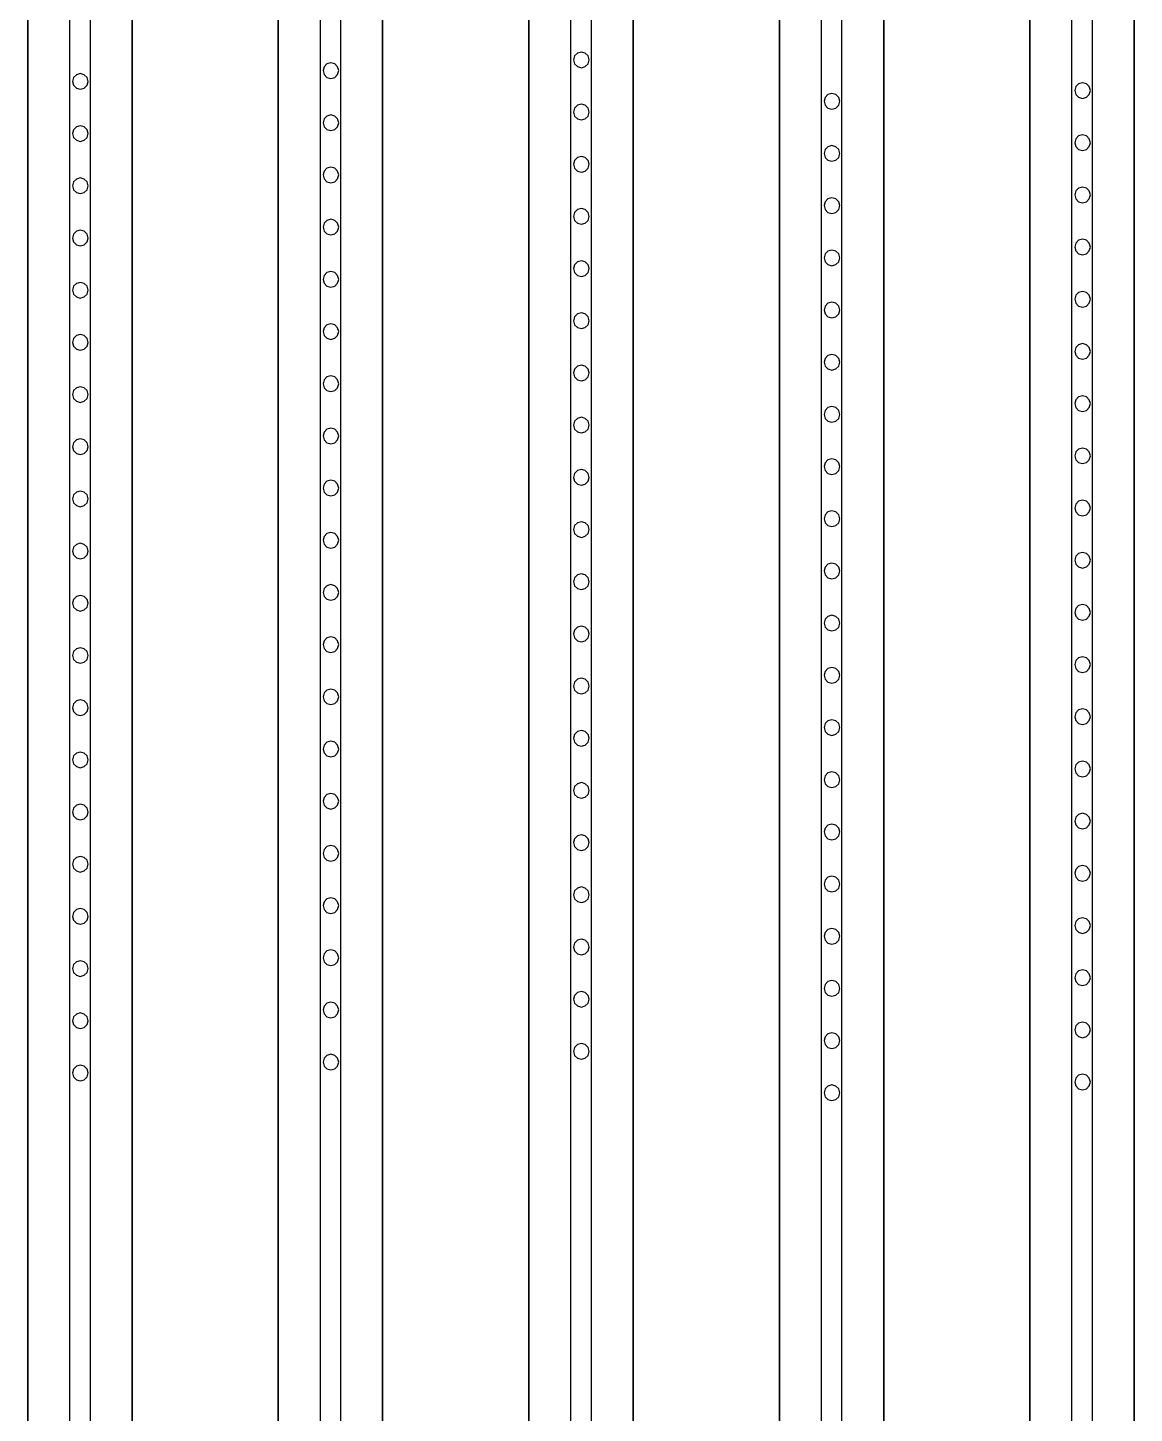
# Model space of a CAD drawing. Header units: metres. Extents: x -1550 to 1550, y -904 to 26100.
# Drawn here: x -358 to -252, y 4105.9 to 4238.7 of the extents above; entities that cross this region are included whole.
import ezdxf

# ---------------------------------------------------------------- set-up
doc = ezdxf.new("R2010")
doc.units = ezdxf.units.M
for name, color, linetype in [('Metal', 4, 'CONTINUOUS'), ('pattern_ionp', 7, 'CONTINUOUS'), ('Polyimide', 3, 'CONTINUOUS'), ('Polyimide_Negative', 5, 'CONTINUOUS')]:
    doc.layers.add(name, color=color, linetype=linetype)

msp = doc.modelspace()

# ---------------------------------------------------------------- linework, layer by layer
at = {"layer": 'Metal'}
for points in [[(-354, 11993.5), (-354, 3437.07)], [(-352, 3437.07), (-352, 11993.5)], [(-330, 11993.5), (-330, 3183.1)], [(-328, 3183.1), (-328, 11993.5)], [(-306, 11993.5), (-306, 2929.13)], [(-304, 2929.13), (-304, 11993.5)], [(-282, 11993.5), (-282, 2675.17)], [(-280, 2675.17), (-280, 11993.5)], [(-258, 11993.5), (-258, 2421.2)], [(-256, 2421.2), (-256, 11993.5)]]:
    msp.add_lwpolyline(points, dxfattribs=at)
at = {"layer": 'pattern_ionp'}
for points in [[(-304.21, 4235.58), (-304.31, 4235.95), (-304.59, 4236.23), (-304.96, 4236.33), (-305.34, 4236.23), (-305.61, 4235.95), (-305.71, 4235.58), (-305.61, 4235.2), (-305.34, 4234.93), (-304.96, 4234.83), (-304.59, 4234.93), (-304.31, 4235.2), (-304.21, 4235.58)], [(-328.21, 4234.55), (-328.31, 4234.92), (-328.59, 4235.2), (-328.96, 4235.3), (-329.34, 4235.2), (-329.61, 4234.92), (-329.71, 4234.55), (-329.61, 4234.17), (-329.34, 4233.9), (-328.96, 4233.8), (-328.59, 4233.9), (-328.31, 4234.17), (-328.21, 4234.55)], [(-352.21, 4233.51), (-352.31, 4233.89), (-352.59, 4234.16), (-352.96, 4234.26), (-353.34, 4234.16), (-353.61, 4233.89), (-353.71, 4233.51), (-353.61, 4233.14), (-353.34, 4232.87), (-352.96, 4232.76), (-352.59, 4232.87), (-352.31, 4233.14), (-352.21, 4233.51)], [(-280.21, 4231.61), (-280.31, 4231.98), (-280.59, 4232.26), (-280.96, 4232.36), (-281.34, 4232.26), (-281.61, 4231.98), (-281.71, 4231.61), (-281.61, 4231.23), (-281.34, 4230.96), (-280.96, 4230.86), (-280.59, 4230.96), (-280.31, 4231.23), (-280.21, 4231.61)], [(-256.21, 4232.64), (-256.31, 4233.02), (-256.59, 4233.29), (-256.96, 4233.39), (-257.34, 4233.29), (-257.61, 4233.02), (-257.71, 4232.64), (-257.61, 4232.27), (-257.34, 4231.99), (-256.96, 4231.89), (-256.59, 4231.99), (-256.31, 4232.27), (-256.21, 4232.64)], [(-304.21, 4230.58), (-304.31, 4230.95), (-304.59, 4231.23), (-304.96, 4231.33), (-305.34, 4231.23), (-305.61, 4230.95), (-305.71, 4230.58), (-305.61, 4230.2), (-305.34, 4229.93), (-304.96, 4229.83), (-304.59, 4229.93), (-304.31, 4230.2), (-304.21, 4230.58)], [(-328.21, 4229.55), (-328.31, 4229.92), (-328.59, 4230.2), (-328.96, 4230.3), (-329.34, 4230.2), (-329.61, 4229.92), (-329.71, 4229.55), (-329.61, 4229.17), (-329.34, 4228.9), (-328.96, 4228.8), (-328.59, 4228.9), (-328.31, 4229.17), (-328.21, 4229.55)], [(-352.21, 4228.51), (-352.31, 4228.89), (-352.59, 4229.16), (-352.96, 4229.26), (-353.34, 4229.16), (-353.61, 4228.89), (-353.71, 4228.51), (-353.61, 4228.14), (-353.34, 4227.87), (-352.96, 4227.76), (-352.59, 4227.87), (-352.31, 4228.14), (-352.21, 4228.51)], [(-256.21, 4227.64), (-256.31, 4228.02), (-256.59, 4228.29), (-256.96, 4228.39), (-257.34, 4228.29), (-257.61, 4228.02), (-257.71, 4227.64), (-257.61, 4227.27), (-257.34, 4226.99), (-256.96, 4226.89), (-256.59, 4226.99), (-256.31, 4227.27), (-256.21, 4227.64)], [(-280.21, 4226.61), (-280.31, 4226.98), (-280.59, 4227.26), (-280.96, 4227.36), (-281.34, 4227.26), (-281.61, 4226.98), (-281.71, 4226.61), (-281.61, 4226.23), (-281.34, 4225.96), (-280.96, 4225.86), (-280.59, 4225.96), (-280.31, 4226.23), (-280.21, 4226.61)], [(-304.21, 4225.58), (-304.31, 4225.95), (-304.59, 4226.23), (-304.96, 4226.33), (-305.34, 4226.23), (-305.61, 4225.95), (-305.71, 4225.58), (-305.61, 4225.2), (-305.34, 4224.93), (-304.96, 4224.83), (-304.59, 4224.93), (-304.31, 4225.2), (-304.21, 4225.58)], [(-352.21, 4223.51), (-352.31, 4223.89), (-352.59, 4224.16), (-352.96, 4224.26), (-353.34, 4224.16), (-353.61, 4223.89), (-353.71, 4223.51), (-353.61, 4223.14), (-353.34, 4222.87), (-352.96, 4222.76), (-352.59, 4222.87), (-352.31, 4223.14), (-352.21, 4223.51)], [(-328.21, 4224.55), (-328.31, 4224.92), (-328.59, 4225.2), (-328.96, 4225.3), (-329.34, 4225.2), (-329.61, 4224.92), (-329.71, 4224.55), (-329.61, 4224.17), (-329.34, 4223.9), (-328.96, 4223.8), (-328.59, 4223.9), (-328.31, 4224.17), (-328.21, 4224.55)], [(-256.21, 4222.64), (-256.31, 4223.02), (-256.59, 4223.29), (-256.96, 4223.39), (-257.34, 4223.29), (-257.61, 4223.02), (-257.71, 4222.64), (-257.61, 4222.27), (-257.34, 4221.99), (-256.96, 4221.89), (-256.59, 4221.99), (-256.31, 4222.27), (-256.21, 4222.64)], [(-280.21, 4221.61), (-280.31, 4221.98), (-280.59, 4222.26), (-280.96, 4222.36), (-281.34, 4222.26), (-281.61, 4221.98), (-281.71, 4221.61), (-281.61, 4221.23), (-281.34, 4220.96), (-280.96, 4220.86), (-280.59, 4220.96), (-280.31, 4221.23), (-280.21, 4221.61)], [(-328.21, 4219.55), (-328.31, 4219.92), (-328.59, 4220.2), (-328.96, 4220.3), (-329.34, 4220.2), (-329.61, 4219.92), (-329.71, 4219.55), (-329.61, 4219.17), (-329.34, 4218.9), (-328.96, 4218.8), (-328.59, 4218.9), (-328.31, 4219.17), (-328.21, 4219.55)], [(-304.21, 4220.58), (-304.31, 4220.95), (-304.59, 4221.23), (-304.96, 4221.33), (-305.34, 4221.23), (-305.61, 4220.95), (-305.71, 4220.58), (-305.61, 4220.2), (-305.34, 4219.93), (-304.96, 4219.83), (-304.59, 4219.93), (-304.31, 4220.2), (-304.21, 4220.58)], [(-352.21, 4218.51), (-352.31, 4218.89), (-352.59, 4219.16), (-352.96, 4219.26), (-353.34, 4219.16), (-353.61, 4218.89), (-353.71, 4218.51), (-353.61, 4218.14), (-353.34, 4217.87), (-352.96, 4217.76), (-352.59, 4217.87), (-352.31, 4218.14), (-352.21, 4218.51)], [(-256.21, 4217.64), (-256.31, 4218.02), (-256.59, 4218.29), (-256.96, 4218.39), (-257.34, 4218.29), (-257.61, 4218.02), (-257.71, 4217.64), (-257.61, 4217.27), (-257.34, 4216.99), (-256.96, 4216.89), (-256.59, 4216.99), (-256.31, 4217.27), (-256.21, 4217.64)], [(-304.21, 4215.58), (-304.31, 4215.95), (-304.59, 4216.23), (-304.96, 4216.33), (-305.34, 4216.23), (-305.61, 4215.95), (-305.71, 4215.58), (-305.61, 4215.2), (-305.34, 4214.93), (-304.96, 4214.83), (-304.59, 4214.93), (-304.31, 4215.2), (-304.21, 4215.58)], [(-280.21, 4216.61), (-280.31, 4216.98), (-280.59, 4217.26), (-280.96, 4217.36), (-281.34, 4217.26), (-281.61, 4216.98), (-281.71, 4216.61), (-281.61, 4216.23), (-281.34, 4215.96), (-280.96, 4215.86), (-280.59, 4215.96), (-280.31, 4216.23), (-280.21, 4216.61)], [(-328.21, 4214.55), (-328.31, 4214.92), (-328.59, 4215.2), (-328.96, 4215.3), (-329.34, 4215.2), (-329.61, 4214.92), (-329.71, 4214.55), (-329.61, 4214.17), (-329.34, 4213.9), (-328.96, 4213.8), (-328.59, 4213.9), (-328.31, 4214.17), (-328.21, 4214.55)], [(-352.21, 4213.51), (-352.31, 4213.89), (-352.59, 4214.16), (-352.96, 4214.26), (-353.34, 4214.16), (-353.61, 4213.89), (-353.71, 4213.51), (-353.61, 4213.14), (-353.34, 4212.87), (-352.96, 4212.76), (-352.59, 4212.87), (-352.31, 4213.14), (-352.21, 4213.51)], [(-280.21, 4211.61), (-280.31, 4211.98), (-280.59, 4212.26), (-280.96, 4212.36), (-281.34, 4212.26), (-281.61, 4211.98), (-281.71, 4211.61), (-281.61, 4211.23), (-281.34, 4210.96), (-280.96, 4210.86), (-280.59, 4210.96), (-280.31, 4211.23), (-280.21, 4211.61)], [(-256.21, 4212.64), (-256.31, 4213.02), (-256.59, 4213.29), (-256.96, 4213.39), (-257.34, 4213.29), (-257.61, 4213.02), (-257.71, 4212.64), (-257.61, 4212.27), (-257.34, 4211.99), (-256.96, 4211.89), (-256.59, 4211.99), (-256.31, 4212.27), (-256.21, 4212.64)], [(-304.21, 4210.58), (-304.31, 4210.95), (-304.59, 4211.23), (-304.96, 4211.33), (-305.34, 4211.23), (-305.61, 4210.95), (-305.71, 4210.58), (-305.61, 4210.2), (-305.34, 4209.93), (-304.96, 4209.83), (-304.59, 4209.93), (-304.31, 4210.2), (-304.21, 4210.58)], [(-328.21, 4209.55), (-328.31, 4209.92), (-328.59, 4210.2), (-328.96, 4210.3), (-329.34, 4210.2), (-329.61, 4209.92), (-329.71, 4209.55), (-329.61, 4209.17), (-329.34, 4208.9), (-328.96, 4208.8), (-328.59, 4208.9), (-328.31, 4209.17), (-328.21, 4209.55)], [(-352.21, 4208.51), (-352.31, 4208.89), (-352.59, 4209.16), (-352.96, 4209.26), (-353.34, 4209.16), (-353.61, 4208.89), (-353.71, 4208.51), (-353.61, 4208.14), (-353.34, 4207.87), (-352.96, 4207.76), (-352.59, 4207.87), (-352.31, 4208.14), (-352.21, 4208.51)], [(-256.21, 4207.64), (-256.31, 4208.02), (-256.59, 4208.29), (-256.96, 4208.39), (-257.34, 4208.29), (-257.61, 4208.02), (-257.71, 4207.64), (-257.61, 4207.27), (-257.34, 4206.99), (-256.96, 4206.89), (-256.59, 4206.99), (-256.31, 4207.27), (-256.21, 4207.64)], [(-280.21, 4206.61), (-280.31, 4206.98), (-280.59, 4207.26), (-280.96, 4207.36), (-281.34, 4207.26), (-281.61, 4206.98), (-281.71, 4206.61), (-281.61, 4206.23), (-281.34, 4205.96), (-280.96, 4205.86), (-280.59, 4205.96), (-280.31, 4206.23), (-280.21, 4206.61)], [(-304.21, 4205.58), (-304.31, 4205.95), (-304.59, 4206.23), (-304.96, 4206.33), (-305.34, 4206.23), (-305.61, 4205.95), (-305.71, 4205.58), (-305.61, 4205.2), (-305.34, 4204.93), (-304.96, 4204.83), (-304.59, 4204.93), (-304.31, 4205.2), (-304.21, 4205.58)], [(-328.21, 4204.55), (-328.31, 4204.92), (-328.59, 4205.2), (-328.96, 4205.3), (-329.34, 4205.2), (-329.61, 4204.92), (-329.71, 4204.55), (-329.61, 4204.17), (-329.34, 4203.9), (-328.96, 4203.8), (-328.59, 4203.9), (-328.31, 4204.17), (-328.21, 4204.55)], [(-352.21, 4203.51), (-352.31, 4203.89), (-352.59, 4204.16), (-352.96, 4204.26), (-353.34, 4204.16), (-353.61, 4203.89), (-353.71, 4203.51), (-353.61, 4203.14), (-353.34, 4202.87), (-352.96, 4202.76), (-352.59, 4202.87), (-352.31, 4203.14), (-352.21, 4203.51)], [(-256.21, 4202.64), (-256.31, 4203.02), (-256.59, 4203.29), (-256.96, 4203.39), (-257.34, 4203.29), (-257.61, 4203.02), (-257.71, 4202.64), (-257.61, 4202.27), (-257.34, 4201.99), (-256.96, 4201.89), (-256.59, 4201.99), (-256.31, 4202.27), (-256.21, 4202.64)], [(-280.21, 4201.61), (-280.31, 4201.98), (-280.59, 4202.26), (-280.96, 4202.36), (-281.34, 4202.26), (-281.61, 4201.98), (-281.71, 4201.61), (-281.61, 4201.23), (-281.34, 4200.96), (-280.96, 4200.86), (-280.59, 4200.96), (-280.31, 4201.23), (-280.21, 4201.61)], [(-304.21, 4200.58), (-304.31, 4200.95), (-304.59, 4201.23), (-304.96, 4201.33), (-305.34, 4201.23), (-305.61, 4200.95), (-305.71, 4200.58), (-305.61, 4200.2), (-305.34, 4199.93), (-304.96, 4199.83), (-304.59, 4199.93), (-304.31, 4200.2), (-304.21, 4200.58)], [(-352.21, 4198.51), (-352.31, 4198.89), (-352.59, 4199.16), (-352.96, 4199.26), (-353.34, 4199.16), (-353.61, 4198.89), (-353.71, 4198.51), (-353.61, 4198.14), (-353.34, 4197.87), (-352.96, 4197.76), (-352.59, 4197.87), (-352.31, 4198.14), (-352.21, 4198.51)], [(-328.21, 4199.55), (-328.31, 4199.92), (-328.59, 4200.2), (-328.96, 4200.3), (-329.34, 4200.2), (-329.61, 4199.92), (-329.71, 4199.55), (-329.61, 4199.17), (-329.34, 4198.9), (-328.96, 4198.8), (-328.59, 4198.9), (-328.31, 4199.17), (-328.21, 4199.55)], [(-256.21, 4197.64), (-256.31, 4198.02), (-256.59, 4198.29), (-256.96, 4198.39), (-257.34, 4198.29), (-257.61, 4198.02), (-257.71, 4197.64), (-257.61, 4197.27), (-257.34, 4196.99), (-256.96, 4196.89), (-256.59, 4196.99), (-256.31, 4197.27), (-256.21, 4197.64)], [(-280.21, 4196.61), (-280.31, 4196.98), (-280.59, 4197.26), (-280.96, 4197.36), (-281.34, 4197.26), (-281.61, 4196.98), (-281.71, 4196.61), (-281.61, 4196.23), (-281.34, 4195.96), (-280.96, 4195.86), (-280.59, 4195.96), (-280.31, 4196.23), (-280.21, 4196.61)], [(-328.21, 4194.55), (-328.31, 4194.92), (-328.59, 4195.2), (-328.96, 4195.3), (-329.34, 4195.2), (-329.61, 4194.92), (-329.71, 4194.55), (-329.61, 4194.17), (-329.34, 4193.9), (-328.96, 4193.8), (-328.59, 4193.9), (-328.31, 4194.17), (-328.21, 4194.55)], [(-304.21, 4195.58), (-304.31, 4195.95), (-304.59, 4196.23), (-304.96, 4196.33), (-305.34, 4196.23), (-305.61, 4195.95), (-305.71, 4195.58), (-305.61, 4195.2), (-305.34, 4194.93), (-304.96, 4194.83), (-304.59, 4194.93), (-304.31, 4195.2), (-304.21, 4195.58)], [(-352.21, 4193.51), (-352.31, 4193.89), (-352.59, 4194.16), (-352.96, 4194.26), (-353.34, 4194.16), (-353.61, 4193.89), (-353.71, 4193.51), (-353.61, 4193.14), (-353.34, 4192.87), (-352.96, 4192.76), (-352.59, 4192.87), (-352.31, 4193.14), (-352.21, 4193.51)], [(-256.21, 4192.64), (-256.31, 4193.02), (-256.59, 4193.29), (-256.96, 4193.39), (-257.34, 4193.29), (-257.61, 4193.02), (-257.71, 4192.64), (-257.61, 4192.27), (-257.34, 4191.99), (-256.96, 4191.89), (-256.59, 4191.99), (-256.31, 4192.27), (-256.21, 4192.64)], [(-304.21, 4190.58), (-304.31, 4190.95), (-304.59, 4191.23), (-304.96, 4191.33), (-305.34, 4191.23), (-305.61, 4190.95), (-305.71, 4190.58), (-305.61, 4190.2), (-305.34, 4189.93), (-304.96, 4189.83), (-304.59, 4189.93), (-304.31, 4190.2), (-304.21, 4190.58)], [(-280.21, 4191.61), (-280.31, 4191.98), (-280.59, 4192.26), (-280.96, 4192.36), (-281.34, 4192.26), (-281.61, 4191.98), (-281.71, 4191.61), (-281.61, 4191.23), (-281.34, 4190.96), (-280.96, 4190.86), (-280.59, 4190.96), (-280.31, 4191.23), (-280.21, 4191.61)], [(-328.21, 4189.55), (-328.31, 4189.92), (-328.59, 4190.2), (-328.96, 4190.3), (-329.34, 4190.2), (-329.61, 4189.92), (-329.71, 4189.55), (-329.61, 4189.17), (-329.34, 4188.9), (-328.96, 4188.8), (-328.59, 4188.9), (-328.31, 4189.17), (-328.21, 4189.55)], [(-352.21, 4188.51), (-352.31, 4188.89), (-352.59, 4189.16), (-352.96, 4189.26), (-353.34, 4189.16), (-353.61, 4188.89), (-353.71, 4188.51), (-353.61, 4188.14), (-353.34, 4187.87), (-352.96, 4187.76), (-352.59, 4187.87), (-352.31, 4188.14), (-352.21, 4188.51)], [(-256.21, 4187.64), (-256.31, 4188.02), (-256.59, 4188.29), (-256.96, 4188.39), (-257.34, 4188.29), (-257.61, 4188.02), (-257.71, 4187.64), (-257.61, 4187.27), (-257.34, 4186.99), (-256.96, 4186.89), (-256.59, 4186.99), (-256.31, 4187.27), (-256.21, 4187.64)], [(-280.21, 4186.61), (-280.31, 4186.98), (-280.59, 4187.26), (-280.96, 4187.36), (-281.34, 4187.26), (-281.61, 4186.98), (-281.71, 4186.61), (-281.61, 4186.23), (-281.34, 4185.96), (-280.96, 4185.86), (-280.59, 4185.96), (-280.31, 4186.23), (-280.21, 4186.61)], [(-304.21, 4185.58), (-304.31, 4185.95), (-304.59, 4186.23), (-304.96, 4186.33), (-305.34, 4186.23), (-305.61, 4185.95), (-305.71, 4185.58), (-305.61, 4185.2), (-305.34, 4184.93), (-304.96, 4184.83), (-304.59, 4184.93), (-304.31, 4185.2), (-304.21, 4185.58)], [(-328.21, 4184.55), (-328.31, 4184.92), (-328.59, 4185.2), (-328.96, 4185.3), (-329.34, 4185.2), (-329.61, 4184.92), (-329.71, 4184.55), (-329.61, 4184.17), (-329.34, 4183.9), (-328.96, 4183.8), (-328.59, 4183.9), (-328.31, 4184.17), (-328.21, 4184.55)], [(-352.21, 4183.51), (-352.31, 4183.89), (-352.59, 4184.16), (-352.96, 4184.26), (-353.34, 4184.16), (-353.61, 4183.89), (-353.71, 4183.51), (-353.61, 4183.14), (-353.34, 4182.87), (-352.96, 4182.76), (-352.59, 4182.87), (-352.31, 4183.14), (-352.21, 4183.51)], [(-256.21, 4182.64), (-256.31, 4183.02), (-256.59, 4183.29), (-256.96, 4183.39), (-257.34, 4183.29), (-257.61, 4183.02), (-257.71, 4182.64), (-257.61, 4182.27), (-257.34, 4181.99), (-256.96, 4181.89), (-256.59, 4181.99), (-256.31, 4182.27), (-256.21, 4182.64)], [(-280.21, 4181.61), (-280.31, 4181.98), (-280.59, 4182.26), (-280.96, 4182.36), (-281.34, 4182.26), (-281.61, 4181.98), (-281.71, 4181.61), (-281.61, 4181.23), (-281.34, 4180.96), (-280.96, 4180.86), (-280.59, 4180.96), (-280.31, 4181.23), (-280.21, 4181.61)], [(-304.21, 4180.58), (-304.31, 4180.95), (-304.59, 4181.23), (-304.96, 4181.33), (-305.34, 4181.23), (-305.61, 4180.95), (-305.71, 4180.58), (-305.61, 4180.2), (-305.34, 4179.93), (-304.96, 4179.83), (-304.59, 4179.93), (-304.31, 4180.2), (-304.21, 4180.58)], [(-352.21, 4178.51), (-352.31, 4178.89), (-352.59, 4179.16), (-352.96, 4179.26), (-353.34, 4179.16), (-353.61, 4178.89), (-353.71, 4178.51), (-353.61, 4178.14), (-353.34, 4177.87), (-352.96, 4177.76), (-352.59, 4177.87), (-352.31, 4178.14), (-352.21, 4178.51)], [(-328.21, 4179.55), (-328.31, 4179.92), (-328.59, 4180.2), (-328.96, 4180.3), (-329.34, 4180.2), (-329.61, 4179.92), (-329.71, 4179.55), (-329.61, 4179.17), (-329.34, 4178.9), (-328.96, 4178.8), (-328.59, 4178.9), (-328.31, 4179.17), (-328.21, 4179.55)], [(-256.21, 4177.64), (-256.31, 4178.02), (-256.59, 4178.29), (-256.96, 4178.39), (-257.34, 4178.29), (-257.61, 4178.02), (-257.71, 4177.64), (-257.61, 4177.27), (-257.34, 4176.99), (-256.96, 4176.89), (-256.59, 4176.99), (-256.31, 4177.27), (-256.21, 4177.64)], [(-280.21, 4176.61), (-280.31, 4176.98), (-280.59, 4177.26), (-280.96, 4177.36), (-281.34, 4177.26), (-281.61, 4176.98), (-281.71, 4176.61), (-281.61, 4176.23), (-281.34, 4175.96), (-280.96, 4175.86), (-280.59, 4175.96), (-280.31, 4176.23), (-280.21, 4176.61)], [(-328.21, 4174.55), (-328.31, 4174.92), (-328.59, 4175.2), (-328.96, 4175.3), (-329.34, 4175.2), (-329.61, 4174.92), (-329.71, 4174.55), (-329.61, 4174.17), (-329.34, 4173.9), (-328.96, 4173.8), (-328.59, 4173.9), (-328.31, 4174.17), (-328.21, 4174.55)], [(-304.21, 4175.58), (-304.31, 4175.95), (-304.59, 4176.23), (-304.96, 4176.33), (-305.34, 4176.23), (-305.61, 4175.95), (-305.71, 4175.58), (-305.61, 4175.2), (-305.34, 4174.93), (-304.96, 4174.83), (-304.59, 4174.93), (-304.31, 4175.2), (-304.21, 4175.58)], [(-352.21, 4173.51), (-352.31, 4173.89), (-352.59, 4174.16), (-352.96, 4174.26), (-353.34, 4174.16), (-353.61, 4173.89), (-353.71, 4173.51), (-353.61, 4173.14), (-353.34, 4172.87), (-352.96, 4172.76), (-352.59, 4172.87), (-352.31, 4173.14), (-352.21, 4173.51)], [(-256.21, 4172.64), (-256.31, 4173.02), (-256.59, 4173.29), (-256.96, 4173.39), (-257.34, 4173.29), (-257.61, 4173.02), (-257.71, 4172.64), (-257.61, 4172.27), (-257.34, 4171.99), (-256.96, 4171.89), (-256.59, 4171.99), (-256.31, 4172.27), (-256.21, 4172.64)], [(-304.21, 4170.58), (-304.31, 4170.95), (-304.59, 4171.23), (-304.96, 4171.33), (-305.34, 4171.23), (-305.61, 4170.95), (-305.71, 4170.58), (-305.61, 4170.2), (-305.34, 4169.93), (-304.96, 4169.83), (-304.59, 4169.93), (-304.31, 4170.2), (-304.21, 4170.58)], [(-280.21, 4171.61), (-280.31, 4171.98), (-280.59, 4172.26), (-280.96, 4172.36), (-281.34, 4172.26), (-281.61, 4171.98), (-281.71, 4171.61), (-281.61, 4171.23), (-281.34, 4170.96), (-280.96, 4170.86), (-280.59, 4170.96), (-280.31, 4171.23), (-280.21, 4171.61)], [(-328.21, 4169.55), (-328.31, 4169.92), (-328.59, 4170.2), (-328.96, 4170.3), (-329.34, 4170.2), (-329.61, 4169.92), (-329.71, 4169.55), (-329.61, 4169.17), (-329.34, 4168.9), (-328.96, 4168.8), (-328.59, 4168.9), (-328.31, 4169.17), (-328.21, 4169.55)], [(-352.21, 4168.51), (-352.31, 4168.89), (-352.59, 4169.16), (-352.96, 4169.26), (-353.34, 4169.16), (-353.61, 4168.89), (-353.71, 4168.51), (-353.61, 4168.14), (-353.34, 4167.87), (-352.96, 4167.76), (-352.59, 4167.87), (-352.31, 4168.14), (-352.21, 4168.51)], [(-280.21, 4166.61), (-280.31, 4166.98), (-280.59, 4167.26), (-280.96, 4167.36), (-281.34, 4167.26), (-281.61, 4166.98), (-281.71, 4166.61), (-281.61, 4166.23), (-281.34, 4165.96), (-280.96, 4165.86), (-280.59, 4165.96), (-280.31, 4166.23), (-280.21, 4166.61)], [(-256.21, 4167.64), (-256.31, 4168.02), (-256.59, 4168.29), (-256.96, 4168.39), (-257.34, 4168.29), (-257.61, 4168.02), (-257.71, 4167.64), (-257.61, 4167.27), (-257.34, 4166.99), (-256.96, 4166.89), (-256.59, 4166.99), (-256.31, 4167.27), (-256.21, 4167.64)], [(-304.21, 4165.58), (-304.31, 4165.95), (-304.59, 4166.23), (-304.96, 4166.33), (-305.34, 4166.23), (-305.61, 4165.95), (-305.71, 4165.58), (-305.61, 4165.2), (-305.34, 4164.93), (-304.96, 4164.83), (-304.59, 4164.93), (-304.31, 4165.2), (-304.21, 4165.58)], [(-328.21, 4164.55), (-328.31, 4164.92), (-328.59, 4165.2), (-328.96, 4165.3), (-329.34, 4165.2), (-329.61, 4164.92), (-329.71, 4164.55), (-329.61, 4164.17), (-329.34, 4163.9), (-328.96, 4163.8), (-328.59, 4163.9), (-328.31, 4164.17), (-328.21, 4164.55)], [(-352.21, 4163.51), (-352.31, 4163.89), (-352.59, 4164.16), (-352.96, 4164.26), (-353.34, 4164.16), (-353.61, 4163.89), (-353.71, 4163.51), (-353.61, 4163.14), (-353.34, 4162.87), (-352.96, 4162.76), (-352.59, 4162.87), (-352.31, 4163.14), (-352.21, 4163.51)], [(-256.21, 4162.64), (-256.31, 4163.02), (-256.59, 4163.29), (-256.96, 4163.39), (-257.34, 4163.29), (-257.61, 4163.02), (-257.71, 4162.64), (-257.61, 4162.27), (-257.34, 4161.99), (-256.96, 4161.89), (-256.59, 4161.99), (-256.31, 4162.27), (-256.21, 4162.64)], [(-280.21, 4161.61), (-280.31, 4161.98), (-280.59, 4162.26), (-280.96, 4162.36), (-281.34, 4162.26), (-281.61, 4161.98), (-281.71, 4161.61), (-281.61, 4161.23), (-281.34, 4160.96), (-280.96, 4160.86), (-280.59, 4160.96), (-280.31, 4161.23), (-280.21, 4161.61)], [(-304.21, 4160.58), (-304.31, 4160.95), (-304.59, 4161.23), (-304.96, 4161.33), (-305.34, 4161.23), (-305.61, 4160.95), (-305.71, 4160.58), (-305.61, 4160.2), (-305.34, 4159.93), (-304.96, 4159.83), (-304.59, 4159.93), (-304.31, 4160.2), (-304.21, 4160.58)], [(-352.21, 4158.51), (-352.31, 4158.89), (-352.59, 4159.16), (-352.96, 4159.26), (-353.34, 4159.16), (-353.61, 4158.89), (-353.71, 4158.51), (-353.61, 4158.14), (-353.34, 4157.87), (-352.96, 4157.76), (-352.59, 4157.87), (-352.31, 4158.14), (-352.21, 4158.51)], [(-328.21, 4159.55), (-328.31, 4159.92), (-328.59, 4160.2), (-328.96, 4160.3), (-329.34, 4160.2), (-329.61, 4159.92), (-329.71, 4159.55), (-329.61, 4159.17), (-329.34, 4158.9), (-328.96, 4158.8), (-328.59, 4158.9), (-328.31, 4159.17), (-328.21, 4159.55)], [(-256.21, 4157.64), (-256.31, 4158.02), (-256.59, 4158.29), (-256.96, 4158.39), (-257.34, 4158.29), (-257.61, 4158.02), (-257.71, 4157.64), (-257.61, 4157.27), (-257.34, 4156.99), (-256.96, 4156.89), (-256.59, 4156.99), (-256.31, 4157.27), (-256.21, 4157.64)], [(-280.21, 4156.61), (-280.31, 4156.98), (-280.59, 4157.26), (-280.96, 4157.36), (-281.34, 4157.26), (-281.61, 4156.98), (-281.71, 4156.61), (-281.61, 4156.23), (-281.34, 4155.96), (-280.96, 4155.86), (-280.59, 4155.96), (-280.31, 4156.23), (-280.21, 4156.61)], [(-328.21, 4154.55), (-328.31, 4154.92), (-328.59, 4155.2), (-328.96, 4155.3), (-329.34, 4155.2), (-329.61, 4154.92), (-329.71, 4154.55), (-329.61, 4154.17), (-329.34, 4153.9), (-328.96, 4153.8), (-328.59, 4153.9), (-328.31, 4154.17), (-328.21, 4154.55)], [(-304.21, 4155.58), (-304.31, 4155.95), (-304.59, 4156.23), (-304.96, 4156.33), (-305.34, 4156.23), (-305.61, 4155.95), (-305.71, 4155.58), (-305.61, 4155.2), (-305.34, 4154.93), (-304.96, 4154.83), (-304.59, 4154.93), (-304.31, 4155.2), (-304.21, 4155.58)], [(-352.21, 4153.51), (-352.31, 4153.89), (-352.59, 4154.16), (-352.96, 4154.26), (-353.34, 4154.16), (-353.61, 4153.89), (-353.71, 4153.51), (-353.61, 4153.14), (-353.34, 4152.87), (-352.96, 4152.76), (-352.59, 4152.87), (-352.31, 4153.14), (-352.21, 4153.51)], [(-256.21, 4152.64), (-256.31, 4153.02), (-256.59, 4153.29), (-256.96, 4153.39), (-257.34, 4153.29), (-257.61, 4153.02), (-257.71, 4152.64), (-257.61, 4152.27), (-257.34, 4151.99), (-256.96, 4151.89), (-256.59, 4151.99), (-256.31, 4152.27), (-256.21, 4152.64)], [(-304.21, 4150.58), (-304.31, 4150.95), (-304.59, 4151.23), (-304.96, 4151.33), (-305.34, 4151.23), (-305.61, 4150.95), (-305.71, 4150.58), (-305.61, 4150.2), (-305.34, 4149.93), (-304.96, 4149.83), (-304.59, 4149.93), (-304.31, 4150.2), (-304.21, 4150.58)], [(-280.21, 4151.61), (-280.31, 4151.98), (-280.59, 4152.26), (-280.96, 4152.36), (-281.34, 4152.26), (-281.61, 4151.98), (-281.71, 4151.61), (-281.61, 4151.23), (-281.34, 4150.96), (-280.96, 4150.86), (-280.59, 4150.96), (-280.31, 4151.23), (-280.21, 4151.61)], [(-328.21, 4149.55), (-328.31, 4149.92), (-328.59, 4150.2), (-328.96, 4150.3), (-329.34, 4150.2), (-329.61, 4149.92), (-329.71, 4149.55), (-329.61, 4149.17), (-329.34, 4148.9), (-328.96, 4148.8), (-328.59, 4148.9), (-328.31, 4149.17), (-328.21, 4149.55)], [(-352.21, 4148.51), (-352.31, 4148.89), (-352.59, 4149.16), (-352.96, 4149.26), (-353.34, 4149.16), (-353.61, 4148.89), (-353.71, 4148.51), (-353.61, 4148.14), (-353.34, 4147.87), (-352.96, 4147.76), (-352.59, 4147.87), (-352.31, 4148.14), (-352.21, 4148.51)], [(-280.21, 4146.61), (-280.31, 4146.98), (-280.59, 4147.26), (-280.96, 4147.36), (-281.34, 4147.26), (-281.61, 4146.98), (-281.71, 4146.61), (-281.61, 4146.23), (-281.34, 4145.96), (-280.96, 4145.86), (-280.59, 4145.96), (-280.31, 4146.23), (-280.21, 4146.61)], [(-256.21, 4147.64), (-256.31, 4148.02), (-256.59, 4148.29), (-256.96, 4148.39), (-257.34, 4148.29), (-257.61, 4148.02), (-257.71, 4147.64), (-257.61, 4147.27), (-257.34, 4146.99), (-256.96, 4146.89), (-256.59, 4146.99), (-256.31, 4147.27), (-256.21, 4147.64)], [(-304.21, 4145.58), (-304.31, 4145.95), (-304.59, 4146.23), (-304.96, 4146.33), (-305.34, 4146.23), (-305.61, 4145.95), (-305.71, 4145.58), (-305.61, 4145.2), (-305.34, 4144.93), (-304.96, 4144.83), (-304.59, 4144.93), (-304.31, 4145.2), (-304.21, 4145.58)], [(-328.21, 4144.55), (-328.31, 4144.92), (-328.59, 4145.2), (-328.96, 4145.3), (-329.34, 4145.2), (-329.61, 4144.92), (-329.71, 4144.55), (-329.61, 4144.17), (-329.34, 4143.9), (-328.96, 4143.8), (-328.59, 4143.9), (-328.31, 4144.17), (-328.21, 4144.55)], [(-352.21, 4143.51), (-352.31, 4143.89), (-352.59, 4144.16), (-352.96, 4144.26), (-353.34, 4144.16), (-353.61, 4143.89), (-353.71, 4143.51), (-353.61, 4143.14), (-353.34, 4142.87), (-352.96, 4142.76), (-352.59, 4142.87), (-352.31, 4143.14), (-352.21, 4143.51)], [(-256.21, 4142.64), (-256.31, 4143.02), (-256.59, 4143.29), (-256.96, 4143.39), (-257.34, 4143.29), (-257.61, 4143.02), (-257.71, 4142.64), (-257.61, 4142.27), (-257.34, 4141.99), (-256.96, 4141.89), (-256.59, 4141.99), (-256.31, 4142.27), (-256.21, 4142.64)], [(-280.21, 4141.61), (-280.31, 4141.98), (-280.59, 4142.26), (-280.96, 4142.36), (-281.34, 4142.26), (-281.61, 4141.98), (-281.71, 4141.61), (-281.61, 4141.23), (-281.34, 4140.96), (-280.96, 4140.86), (-280.59, 4140.96), (-280.31, 4141.23), (-280.21, 4141.61)], [(-304.21, 4140.58), (-304.31, 4140.95), (-304.59, 4141.23), (-304.96, 4141.33), (-305.34, 4141.23), (-305.61, 4140.95), (-305.71, 4140.58), (-305.61, 4140.2), (-305.34, 4139.93), (-304.96, 4139.83), (-304.59, 4139.93), (-304.31, 4140.2), (-304.21, 4140.58)], [(-328.21, 4139.55), (-328.31, 4139.92), (-328.59, 4140.2), (-328.96, 4140.3), (-329.34, 4140.2), (-329.61, 4139.92), (-329.71, 4139.55), (-329.61, 4139.17), (-329.34, 4138.9), (-328.96, 4138.8), (-328.59, 4138.9), (-328.31, 4139.17), (-328.21, 4139.55)], [(-352.21, 4138.51), (-352.31, 4138.89), (-352.59, 4139.16), (-352.96, 4139.26), (-353.34, 4139.16), (-353.61, 4138.89), (-353.71, 4138.51), (-353.61, 4138.14), (-353.34, 4137.87), (-352.96, 4137.76), (-352.59, 4137.87), (-352.31, 4138.14), (-352.21, 4138.51)], [(-256.21, 4137.64), (-256.31, 4138.02), (-256.59, 4138.29), (-256.96, 4138.39), (-257.34, 4138.29), (-257.61, 4138.02), (-257.71, 4137.64), (-257.61, 4137.27), (-257.34, 4136.99), (-256.96, 4136.89), (-256.59, 4136.99), (-256.31, 4137.27), (-256.21, 4137.64)], [(-280.21, 4136.61), (-280.31, 4136.98), (-280.59, 4137.26), (-280.96, 4137.36), (-281.34, 4137.26), (-281.61, 4136.98), (-281.71, 4136.61), (-281.61, 4136.23), (-281.34, 4135.96), (-280.96, 4135.86), (-280.59, 4135.96), (-280.31, 4136.23), (-280.21, 4136.61)]]:
    msp.add_lwpolyline(points, close=True, dxfattribs=at)
at = {"layer": 'Polyimide'}
for points in [[(-358, 3441.07), (-358, 11978.5)], [(-348, 11978.5), (-348, 3441.07)], [(-334, 3187.1), (-334, 11978.5)], [(-324, 11978.5), (-324, 3187.1)], [(-310, 2933.13), (-310, 11978.5)], [(-300, 11978.5), (-300, 2933.13)], [(-286, 2679.17), (-286, 11978.5)], [(-276, 11978.5), (-276, 2679.17)], [(-262, 2425.2), (-262, 11978.5)], [(-252, 11978.5), (-252, 2425.2)]]:
    msp.add_lwpolyline(points, dxfattribs=at)
at = {"layer": 'Polyimide_Negative'}
for points in [[(-358, 11978.5), (-358, 3441.07)], [(-348, 3441.07), (-348, 11978.5)], [(-334, 11978.5), (-334, 3187.1)], [(-324, 3187.1), (-324, 11978.5)], [(-310, 11978.5), (-310, 2933.13)], [(-300, 2933.13), (-300, 11978.5)], [(-286, 11978.5), (-286, 2679.17)], [(-276, 2679.17), (-276, 11978.5)], [(-262, 11978.5), (-262, 2425.2)], [(-252, 2425.2), (-252, 11978.5)]]:
    msp.add_lwpolyline(points, dxfattribs=at)

doc.saveas('drawing.dxf')
